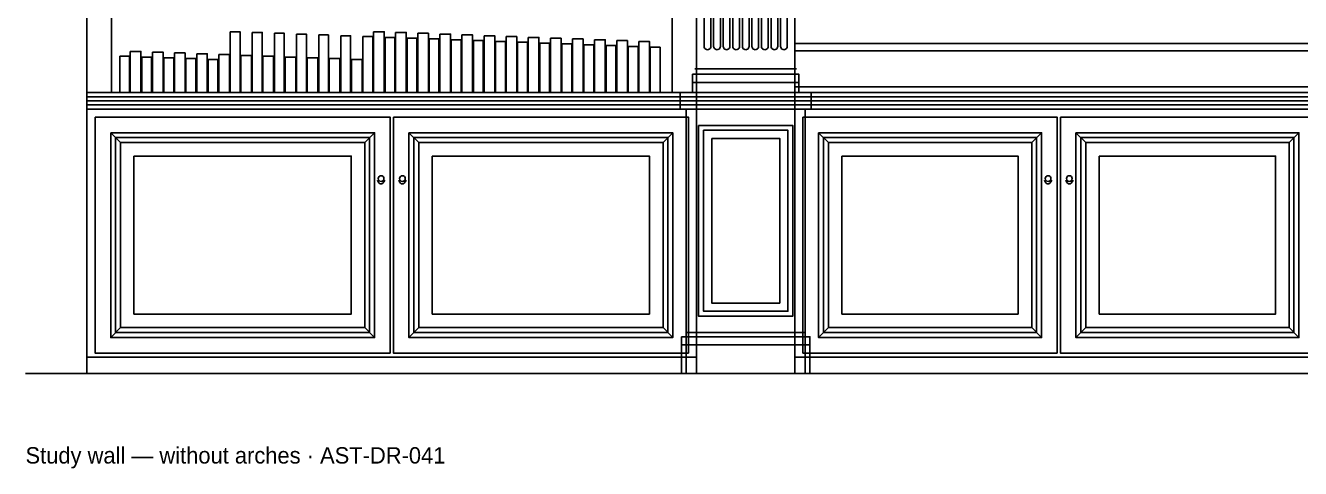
# Model space of a CAD drawing. Header units: inches. Extents: x 0 to 410, y -9 to 115.
# Drawn here: x 0 to 122.6, y -9.1 to 33.5 of the extents above; entities that cross this region are included whole.
import ezdxf

# ---------------------------------------------------------------- set-up
doc = ezdxf.new("R2010")
doc.units = ezdxf.units.IN
doc.header["$MEASUREMENT"] = 0
doc.layers.add('Study wall elevation', color=7, linetype='Continuous')

msp = doc.modelspace()

# ---------------------------------------------------------------- linework, layer by layer
at = {"layer": 'Study wall elevation'}
for p, q in [((73.98, 31.02), (124.72, 31.02)), ((64.37, 29.29), (74.13, 29.29)), ((64.13, 27.99), (74.37, 27.99)), ((73.98, 27.56), (124.72, 27.56)), ((5.91, 26.61), (64.53, 26.61)), ((5.91, 26.22), (64.53, 26.22)), ((5.91, 25.83), (64.53, 25.83)), ((62.95, 26.61), (75.55, 26.61)), ((62.95, 26.22), (75.55, 26.22)), ((62.95, 25.83), (75.55, 25.83)), ((73.98, 26.61), (124.72, 26.61)), ((73.98, 26.22), (124.72, 26.22)), ((73.98, 25.83), (124.72, 25.83)), ((8.19, 23.15), (9.13, 22.2)), ((33.56, 23.15), (32.62, 22.2)), ((36.87, 23.15), (37.81, 22.2)), ((62.24, 23.15), (61.3, 22.2)), ((76.26, 23.15), (77.2, 22.2)), ((97.7, 23.15), (96.75, 22.2)), ((101, 23.15), (101.95, 22.2)), ((122.44, 23.15), (121.5, 22.2)), ((8.19, 3.46), (9.13, 4.41)), ((33.56, 3.46), (32.62, 4.41)), ((36.87, 3.46), (37.81, 4.41)), ((62.24, 3.46), (61.3, 4.41)), ((63.54, 3.94), (74.96, 3.94)), ((76.26, 3.46), (77.2, 4.41)), ((97.7, 3.46), (96.75, 4.41)), ((101, 3.46), (101.95, 4.41)), ((122.44, 3.46), (121.5, 4.41)), ((63.07, 2.76), (75.43, 2.76)), ((5.91, 1.57), (64.53, 1.57)), ((73.98, 1.57), (124.72, 1.57)), ((0, 0), (190.83, 0))]:
    msp.add_line(p, q, dxfattribs=at)
for points in [[(5.91, 96.93), (64.53, 96.93), (64.53, 27.01), (5.91, 27.01), (5.91, 96.93)], [(64.53, 96.93), (73.98, 96.93), (73.98, 27.01), (64.53, 27.01), (64.53, 96.93)], [(73.98, 96.93), (124.72, 96.93), (124.72, 27.01), (73.98, 27.01), (73.98, 96.93)], [(65.26, 31.46), (65.26, 90.31)], [(65.9, 90.31), (65.9, 31.46)], [(66.17, 31.46), (66.17, 90.31)], [(66.82, 90.31), (66.82, 31.46)], [(67.09, 31.46), (67.09, 90.31)], [(67.74, 90.31), (67.74, 31.46)], [(68.01, 31.46), (68.01, 90.31)], [(68.65, 90.31), (68.65, 31.46)], [(68.93, 31.46), (68.93, 90.31)], [(69.57, 90.31), (69.57, 31.46)], [(69.85, 31.46), (69.85, 90.31)], [(70.49, 90.31), (70.49, 31.46)], [(70.77, 31.46), (70.77, 90.31)], [(71.41, 90.31), (71.41, 31.46)], [(71.69, 31.46), (71.69, 90.31)], [(72.33, 90.31), (72.33, 31.46)], [(72.61, 31.46), (72.61, 90.31)], [(73.25, 90.31), (73.25, 31.46)], [(8.27, 81.18), (62.17, 81.18), (62.17, 27.01), (8.27, 27.01), (8.27, 81.18)], [(19.69, 32.87), (20.63, 32.87), (20.63, 27.01), (19.69, 27.01), (19.69, 32.87)], [(21.81, 32.8), (22.76, 32.8), (22.76, 27.01), (21.81, 27.01), (21.81, 32.8)], [(23.94, 32.72), (24.88, 32.72), (24.88, 27.01), (23.94, 27.01), (23.94, 32.72)], [(26.06, 32.64), (27.01, 32.64), (27.01, 27.01), (26.06, 27.01), (26.06, 32.64)], [(28.19, 32.56), (29.13, 32.56), (29.13, 27.01), (28.19, 27.01), (28.19, 32.56)], [(30.31, 32.48), (31.26, 32.48), (31.26, 27.01), (30.31, 27.01), (30.31, 32.48)], [(32.44, 32.4), (33.39, 32.4), (33.39, 27.01), (32.44, 27.01), (32.44, 32.4)], [(33.46, 32.87), (34.49, 32.87), (34.49, 27.01), (33.46, 27.01), (33.46, 32.87)], [(34.57, 32.32), (35.51, 32.32), (35.51, 27.01), (34.57, 27.01), (34.57, 32.32)], [(35.59, 32.8), (36.61, 32.8), (36.61, 27.01), (35.59, 27.01), (35.59, 32.8)], [(36.69, 32.24), (37.64, 32.24), (37.64, 27.01), (36.69, 27.01), (36.69, 32.24)], [(37.72, 32.72), (38.74, 32.72), (38.74, 27.01), (37.72, 27.01), (37.72, 32.72)], [(38.82, 32.17), (39.76, 32.17), (39.76, 27.01), (38.82, 27.01), (38.82, 32.17)], [(39.84, 32.64), (40.87, 32.64), (40.87, 27.01), (39.84, 27.01), (39.84, 32.64)], [(40.94, 32.09), (41.89, 32.09), (41.89, 27.01), (40.94, 27.01), (40.94, 32.09)], [(41.97, 32.56), (42.99, 32.56), (42.99, 27.01), (41.97, 27.01), (41.97, 32.56)], [(43.07, 32.01), (44.02, 32.01), (44.02, 27.01), (43.07, 27.01), (43.07, 32.01)], [(44.09, 32.48), (45.12, 32.48), (45.12, 27.01), (44.09, 27.01), (44.09, 32.48)], [(45.2, 31.93), (46.14, 31.93), (46.14, 27.01), (45.2, 27.01), (45.2, 31.93)], [(46.22, 32.4), (47.24, 32.4), (47.24, 27.01), (46.22, 27.01), (46.22, 32.4)], [(48.35, 32.32), (49.37, 32.32), (49.37, 27.01), (48.35, 27.01), (48.35, 32.32)], [(50.47, 32.24), (51.5, 32.24), (51.5, 27.01), (50.47, 27.01), (50.47, 32.24)], [(52.6, 32.17), (53.62, 32.17), (53.62, 27.01), (52.6, 27.01), (52.6, 32.17)], [(54.72, 32.09), (55.75, 32.09), (55.75, 27.01), (54.72, 27.01), (54.72, 32.09)], [(56.85, 32.01), (57.87, 32.01), (57.87, 27.01), (56.85, 27.01), (56.85, 32.01)], [(58.98, 31.93), (60, 31.93), (60, 27.01), (58.98, 27.01), (58.98, 31.93)], [(10.08, 30.98), (11.1, 30.98), (11.1, 27.01), (10.08, 27.01), (10.08, 30.98)], [(12.2, 30.91), (13.23, 30.91), (13.23, 27.01), (12.2, 27.01), (12.2, 30.91)], [(14.33, 30.83), (15.35, 30.83), (15.35, 27.01), (14.33, 27.01), (14.33, 30.83)], [(16.46, 30.75), (17.48, 30.75), (17.48, 27.01), (16.46, 27.01), (16.46, 30.75)], [(18.58, 30.67), (19.61, 30.67), (19.61, 27.01), (18.58, 27.01), (18.58, 30.67)], [(47.32, 31.85), (48.27, 31.85), (48.27, 27.01), (47.32, 27.01), (47.32, 31.85)], [(49.45, 31.77), (50.39, 31.77), (50.39, 27.01), (49.45, 27.01), (49.45, 31.77)], [(51.57, 31.69), (52.52, 31.69), (52.52, 27.01), (51.57, 27.01), (51.57, 31.69)], [(53.7, 31.61), (54.65, 31.61), (54.65, 27.01), (53.7, 27.01), (53.7, 31.61)], [(55.83, 31.54), (56.77, 31.54), (56.77, 27.01), (55.83, 27.01), (55.83, 31.54)], [(57.95, 31.46), (58.9, 31.46), (58.9, 27.01), (57.95, 27.01), (57.95, 31.46)], [(60.08, 31.38), (61.02, 31.38), (61.02, 27.01), (60.08, 27.01), (60.08, 31.38)], [(65.58, 31.14), (65.58, 31.14)], [(66.5, 31.14), (66.5, 31.14)], [(67.41, 31.14), (67.41, 31.14)], [(68.33, 31.14), (68.33, 31.14)], [(69.25, 31.14), (69.25, 31.14)], [(70.17, 31.14), (70.17, 31.14)], [(71.09, 31.14), (71.09, 31.14)], [(72.01, 31.14), (72.01, 31.14)], [(72.93, 31.14), (72.93, 31.14)], [(73.98, 31.73), (124.72, 31.73), (124.72, 27.01), (73.98, 27.01), (73.98, 31.73)], [(9.06, 30.51), (10, 30.51), (10, 27.01), (9.06, 27.01), (9.06, 30.51)], [(11.18, 30.43), (12.13, 30.43), (12.13, 27.01), (11.18, 27.01), (11.18, 30.43)], [(13.31, 30.35), (14.25, 30.35), (14.25, 27.01), (13.31, 27.01), (13.31, 30.35)], [(15.43, 30.28), (16.38, 30.28), (16.38, 27.01), (15.43, 27.01), (15.43, 30.28)], [(17.56, 30.2), (18.5, 30.2), (18.5, 27.01), (17.56, 27.01), (17.56, 30.2)], [(20.71, 30.59), (21.73, 30.59), (21.73, 27.01), (20.71, 27.01), (20.71, 30.59)], [(22.83, 30.51), (23.86, 30.51), (23.86, 27.01), (22.83, 27.01), (22.83, 30.51)], [(24.96, 30.43), (25.98, 30.43), (25.98, 27.01), (24.96, 27.01), (24.96, 30.43)], [(27.09, 30.35), (28.11, 30.35), (28.11, 27.01), (27.09, 27.01), (27.09, 30.35)], [(29.21, 30.28), (30.24, 30.28), (30.24, 27.01), (29.21, 27.01), (29.21, 30.28)], [(31.34, 30.2), (32.36, 30.2), (32.36, 27.01), (31.34, 27.01), (31.34, 30.2)], [(64.13, 28.78), (74.37, 28.78), (74.37, 27.01), (64.13, 27.01), (64.13, 28.78)], [(5.91, 27.01), (64.53, 27.01), (64.53, 25.43), (5.91, 25.43), (5.91, 27.01)], [(62.95, 27.01), (75.55, 27.01), (75.55, 25.43), (62.95, 25.43), (62.95, 27.01)], [(73.98, 27.01), (124.72, 27.01), (124.72, 25.43), (73.98, 25.43), (73.98, 27.01)], [(5.91, 25.43), (64.53, 25.43), (64.53, 0), (5.91, 0), (5.91, 25.43)], [(6.69, 24.65), (35.06, 24.65), (35.06, 1.97), (6.69, 1.97), (6.69, 24.65)], [(35.37, 24.65), (63.74, 24.65), (63.74, 1.97), (35.37, 1.97), (35.37, 24.65)], [(63.54, 25.43), (74.96, 25.43), (74.96, 0), (63.54, 0), (63.54, 25.43)], [(73.98, 25.43), (124.72, 25.43), (124.72, 0), (73.98, 0), (73.98, 25.43)], [(74.76, 24.65), (99.19, 24.65), (99.19, 1.97), (74.76, 1.97), (74.76, 24.65)], [(99.51, 24.65), (123.94, 24.65), (123.94, 1.97), (99.51, 1.97), (99.51, 24.65)], [(64.72, 23.86), (73.78, 23.86), (73.78, 5.51), (64.72, 5.51), (64.72, 23.86)], [(65.2, 23.39), (73.31, 23.39), (73.31, 5.98), (65.2, 5.98), (65.2, 23.39)], [(8.19, 23.15), (33.56, 23.15), (33.56, 3.46), (8.19, 3.46), (8.19, 23.15)], [(8.66, 22.68), (33.09, 22.68), (33.09, 3.94), (8.66, 3.94), (8.66, 22.68)], [(9.13, 22.2), (32.62, 22.2), (32.62, 4.41), (9.13, 4.41), (9.13, 22.2)], [(36.87, 23.15), (62.24, 23.15), (62.24, 3.46), (36.87, 3.46), (36.87, 23.15)], [(37.34, 22.68), (61.77, 22.68), (61.77, 3.94), (37.34, 3.94), (37.34, 22.68)], [(37.81, 22.2), (61.3, 22.2), (61.3, 4.41), (37.81, 4.41), (37.81, 22.2)], [(65.98, 22.6), (72.52, 22.6), (72.52, 6.77), (65.98, 6.77), (65.98, 22.6)], [(76.26, 23.15), (97.7, 23.15), (97.7, 3.46), (76.26, 3.46), (76.26, 23.15)], [(76.73, 22.68), (97.22, 22.68), (97.22, 3.94), (76.73, 3.94), (76.73, 22.68)], [(77.2, 22.2), (96.75, 22.2), (96.75, 4.41), (77.2, 4.41), (77.2, 22.2)], [(101, 23.15), (122.44, 23.15), (122.44, 3.46), (101, 3.46), (101, 23.15)], [(101.48, 22.68), (121.97, 22.68), (121.97, 3.94), (101.48, 3.94), (101.48, 22.68)], [(101.95, 22.2), (121.5, 22.2), (121.5, 4.41), (101.95, 4.41), (101.95, 22.2)], [(10.43, 20.91), (31.32, 20.91), (31.32, 5.71), (10.43, 5.71), (10.43, 20.91)], [(39.11, 20.91), (60, 20.91), (60, 5.71), (39.11, 5.71), (39.11, 20.91)], [(78.5, 20.91), (95.45, 20.91), (95.45, 5.71), (78.5, 5.71), (78.5, 20.91)], [(103.25, 20.91), (120.2, 20.91), (120.2, 5.71), (103.25, 5.71), (103.25, 20.91)], [(63.07, 3.54), (75.43, 3.54), (75.43, 0), (63.07, 0), (63.07, 3.54)]]:
    msp.add_lwpolyline(points, dxfattribs=at)
for centre in [(34.19, 18.74), (36.24, 18.74), (98.33, 18.74), (100.37, 18.74)]:
    msp.add_circle(centre, 0.276, dxfattribs=at)
for points in [[(65.58, 31.14), (65.52, 31.14), (65.47, 31.16), (65.42, 31.18), (65.37, 31.21), (65.33, 31.25), (65.3, 31.3), (65.27, 31.35), (65.26, 31.41), (65.26, 31.46)], [(65.9, 31.46), (65.9, 31.41), (65.88, 31.35), (65.86, 31.3), (65.83, 31.25), (65.79, 31.21), (65.74, 31.18), (65.69, 31.16), (65.63, 31.14), (65.58, 31.14)], [(66.5, 31.14), (66.44, 31.14), (66.38, 31.16), (66.34, 31.18), (66.29, 31.21), (66.25, 31.25), (66.22, 31.3), (66.19, 31.35), (66.17, 31.41), (66.17, 31.46)], [(66.82, 31.46), (66.82, 31.41), (66.8, 31.35), (66.77, 31.3), (66.75, 31.25), (66.71, 31.21), (66.66, 31.18), (66.61, 31.16), (66.55, 31.14), (66.5, 31.14)], [(67.41, 31.14), (67.36, 31.14), (67.3, 31.16), (67.25, 31.18), (67.21, 31.21), (67.16, 31.25), (67.14, 31.3), (67.11, 31.35), (67.09, 31.41), (67.09, 31.46)], [(67.74, 31.46), (67.74, 31.41), (67.72, 31.35), (67.69, 31.3), (67.66, 31.25), (67.62, 31.21), (67.58, 31.18), (67.53, 31.16), (67.47, 31.14), (67.41, 31.14)], [(68.33, 31.14), (68.28, 31.14), (68.22, 31.16), (68.17, 31.18), (68.12, 31.21), (68.08, 31.25), (68.05, 31.3), (68.03, 31.35), (68.01, 31.41), (68.01, 31.46)], [(68.65, 31.46), (68.65, 31.41), (68.64, 31.35), (68.61, 31.3), (68.58, 31.25), (68.54, 31.21), (68.49, 31.18), (68.45, 31.16), (68.39, 31.14), (68.33, 31.14)], [(69.25, 31.14), (69.2, 31.14), (69.14, 31.16), (69.09, 31.18), (69.04, 31.21), (69, 31.25), (68.97, 31.3), (68.95, 31.35), (68.93, 31.41), (68.93, 31.46)], [(69.57, 31.46), (69.57, 31.41), (69.56, 31.35), (69.53, 31.3), (69.5, 31.25), (69.46, 31.21), (69.41, 31.18), (69.36, 31.16), (69.31, 31.14), (69.25, 31.14)], [(70.17, 31.14), (70.11, 31.14), (70.06, 31.16), (70.01, 31.18), (69.96, 31.21), (69.92, 31.25), (69.89, 31.3), (69.86, 31.35), (69.85, 31.41), (69.85, 31.46)], [(70.49, 31.46), (70.49, 31.41), (70.48, 31.35), (70.45, 31.3), (70.42, 31.25), (70.38, 31.21), (70.33, 31.18), (70.28, 31.16), (70.23, 31.14), (70.17, 31.14)], [(71.09, 31.14), (71.03, 31.14), (70.98, 31.16), (70.93, 31.18), (70.88, 31.21), (70.84, 31.25), (70.81, 31.3), (70.78, 31.35), (70.77, 31.41), (70.77, 31.46)], [(71.41, 31.46), (71.41, 31.41), (71.4, 31.35), (71.37, 31.3), (71.34, 31.25), (71.3, 31.21), (71.25, 31.18), (71.2, 31.16), (71.15, 31.14), (71.09, 31.14)], [(72.01, 31.14), (71.95, 31.14), (71.9, 31.16), (71.85, 31.18), (71.8, 31.21), (71.76, 31.25), (71.73, 31.3), (71.7, 31.35), (71.69, 31.41), (71.69, 31.46)], [(72.33, 31.46), (72.33, 31.41), (72.31, 31.35), (72.29, 31.3), (72.26, 31.25), (72.22, 31.21), (72.17, 31.18), (72.12, 31.16), (72.06, 31.14), (72.01, 31.14)], [(72.93, 31.14), (72.87, 31.14), (72.81, 31.16), (72.77, 31.18), (72.72, 31.21), (72.68, 31.25), (72.65, 31.3), (72.62, 31.35), (72.61, 31.41), (72.61, 31.46)], [(73.25, 31.46), (73.25, 31.41), (73.23, 31.35), (73.2, 31.3), (73.18, 31.25), (73.14, 31.21), (73.09, 31.18), (73.04, 31.16), (72.98, 31.14), (72.93, 31.14)]]:
    msp.add_open_spline(points, degree=3, knots=[0, 0, 0, 0, 1, 1, 1, 2, 2, 2, 3, 3, 3, 3], dxfattribs=at)
for points in [[(33.84, 18.58), (34.07, 18.11), (34.31, 18.11), (34.55, 18.58)], [(35.89, 18.58), (36.12, 18.11), (36.36, 18.11), (36.59, 18.58)], [(97.97, 18.58), (98.21, 18.11), (98.44, 18.11), (98.68, 18.58)], [(100.02, 18.58), (100.26, 18.11), (100.49, 18.11), (100.73, 18.58)]]:
    msp.add_open_spline(points, degree=3, dxfattribs=at)

# ---------------------------------------------------------------- texts
at = {"layer": 'LABELS'}
msp.add_text('Study wall — without arches · AST-DR-041', height=1.5748, dxfattribs=at).set_placement((0, -8.66))

doc.saveas('drawing.dxf')
